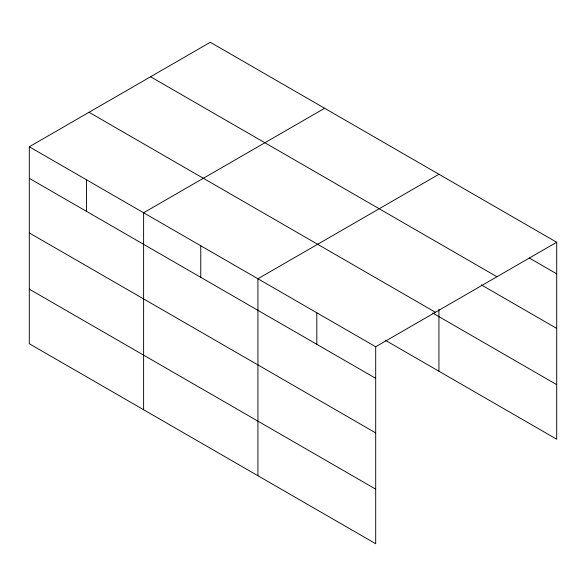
<?xml version="1.0" encoding="UTF-8"?>
<svg xmlns="http://www.w3.org/2000/svg" width="586" height="586" viewBox="0 0 586 586"><rect width="100%" height="100%" fill="white"/><g stroke="black" fill="none" stroke-linecap="round" stroke-linejoin="round"><path stroke-width="0.88" d="M375.692 432.908L375.692 346.765L29.3 146.778L29.3 343.74L375.692 543.727L375.692 432.908L29.3 232.92M385.683 340.488L556.7 439.222L556.7 242.26L210.308 42.273L29.3 146.778M324.615 108.271L143.607 212.777L143.607 409.731M438.929 174.269L257.921 278.768L257.921 475.729M375.692 346.765L556.7 242.26M529.217 257.957L556.7 273.823M150.573 76.759L496.965 276.746M481.326 284.884L556.7 328.402M89.035 112.292L435.427 312.279M432.666 313.027L556.7 384.643M29.3 178.334L375.692 378.322M29.3 289.154L375.692 489.142M438.929 309.386L438.929 371.224M316.806 312.77L316.806 344.326M200.764 245.768L200.764 277.332M86.457 179.777L86.457 211.334"/></g></svg>
